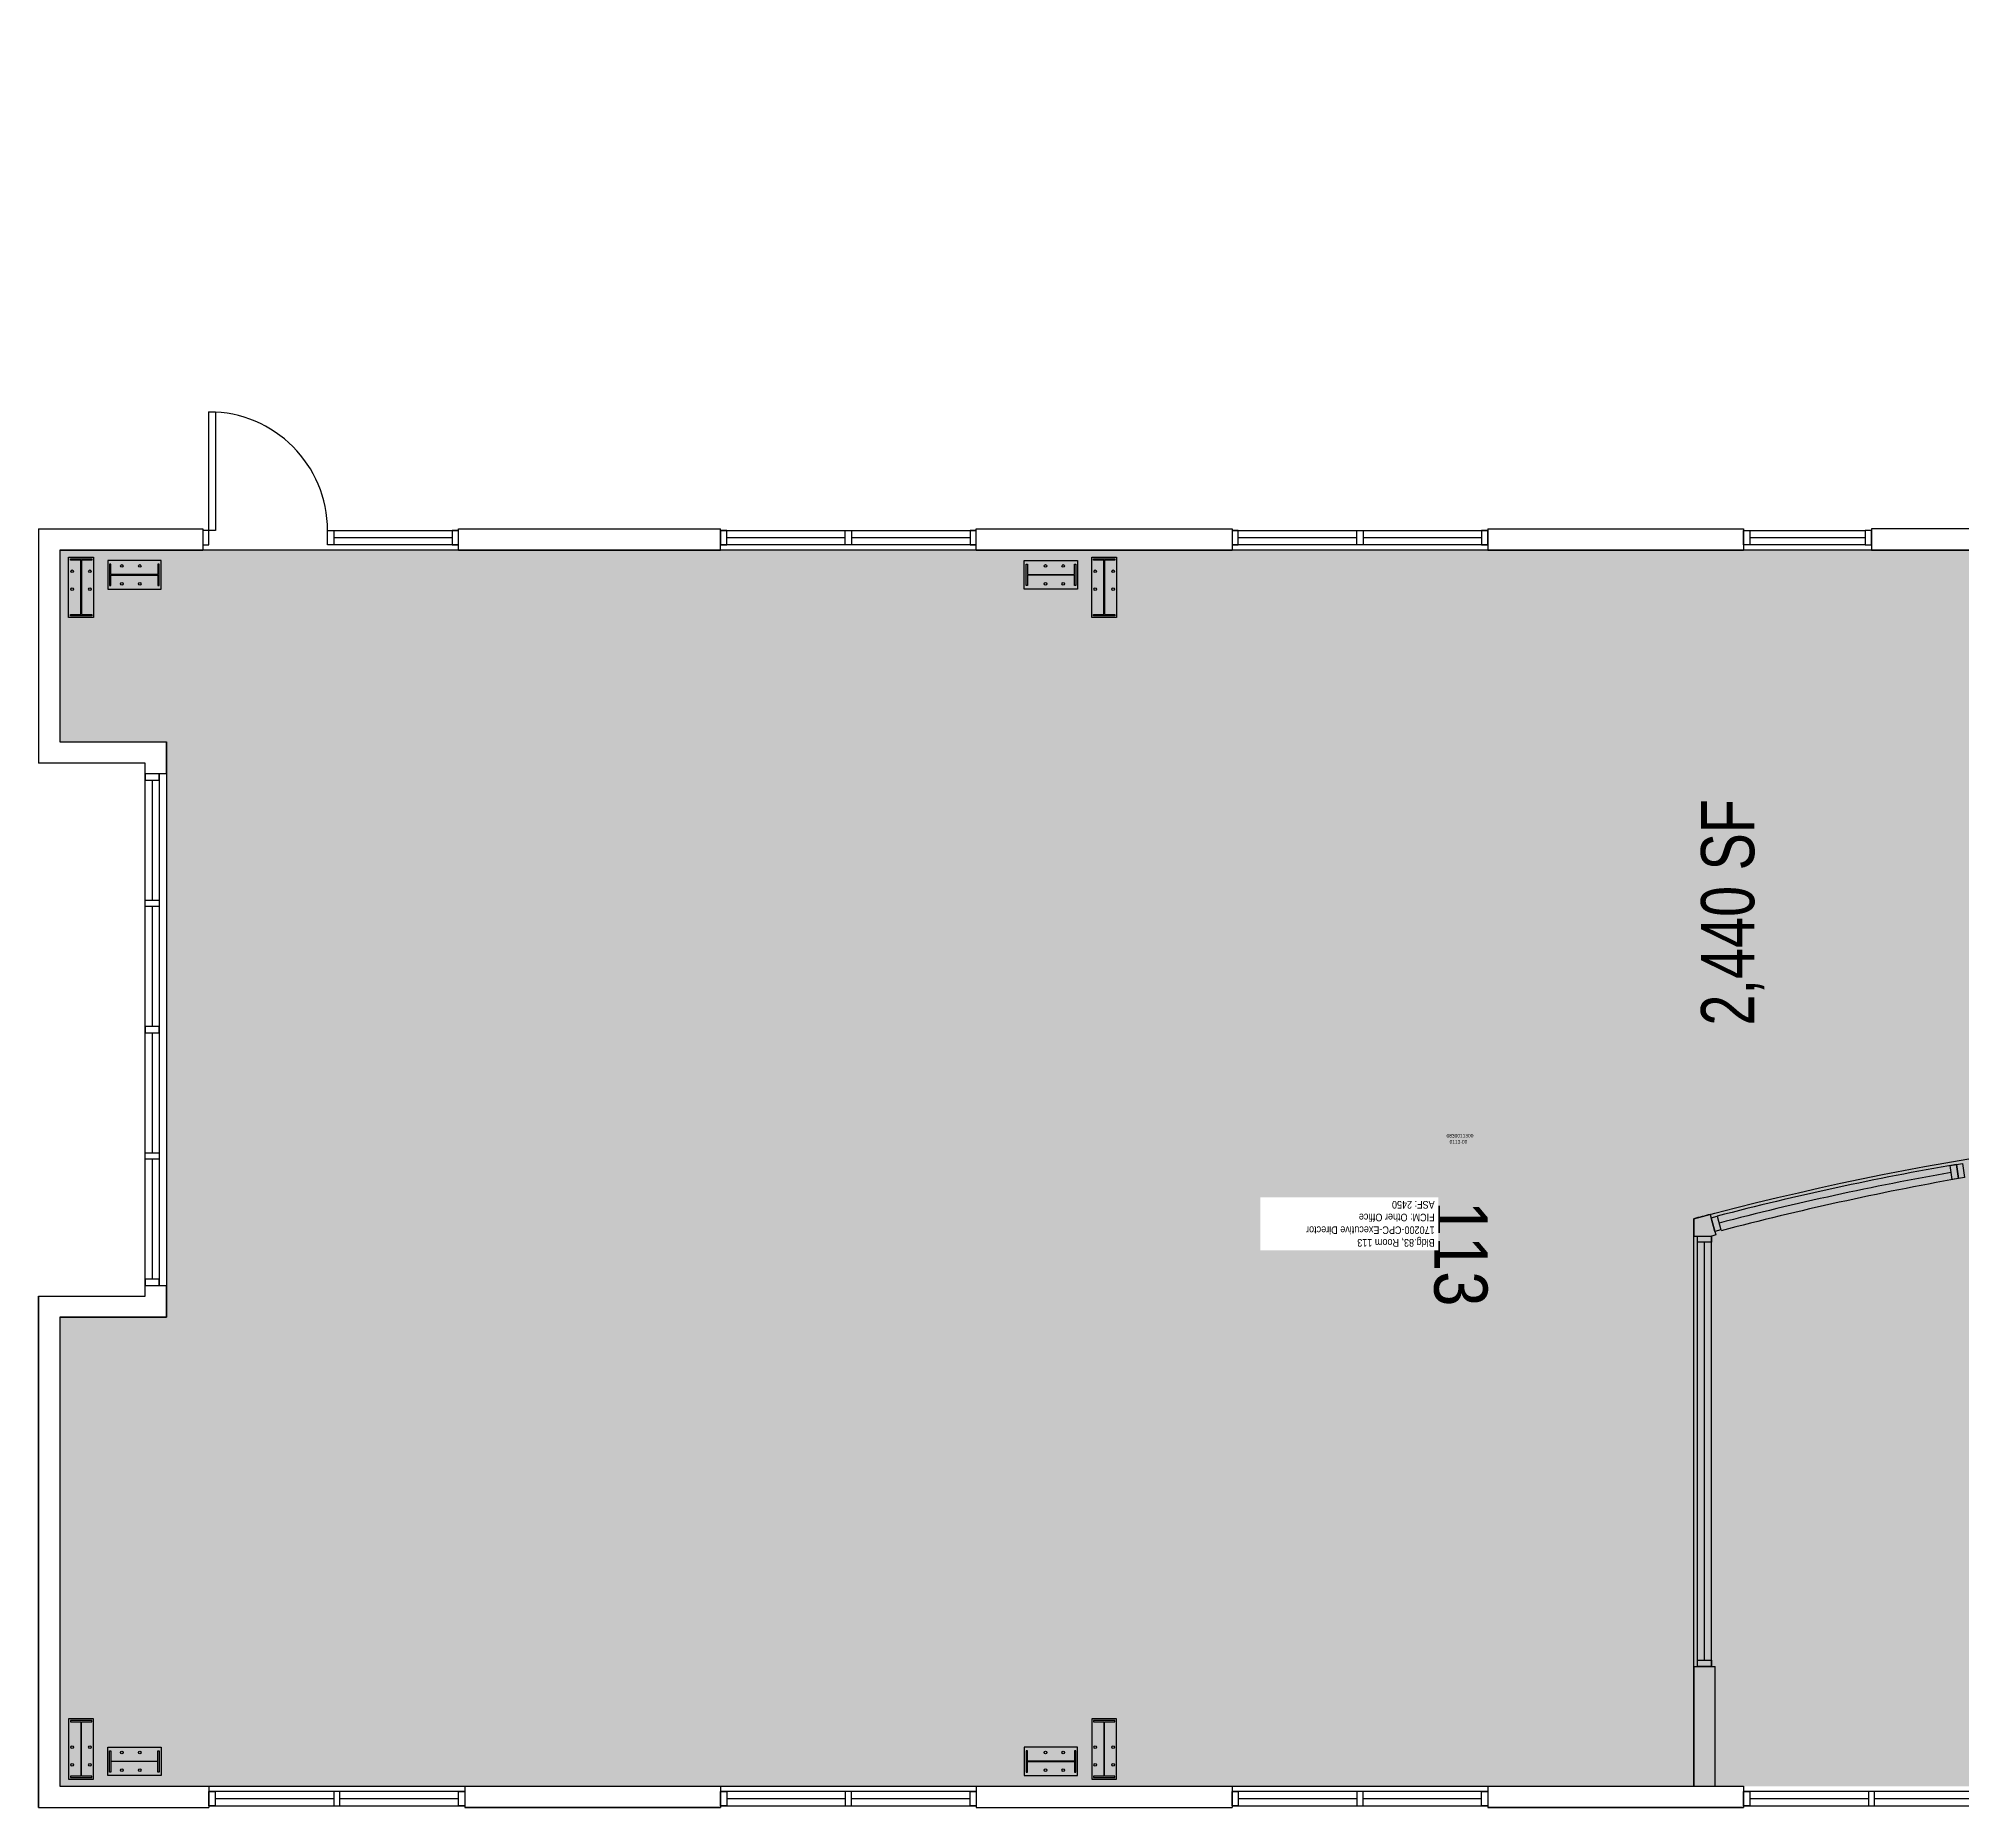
# Model space of a CAD drawing. Header units: inches. Extents: x 69173377 to 69175838, y 27696061 to 27697676.
# Drawn here: x 69173764 to 69174305, y 27696061 to 27696559 of the extents above; entities that cross this region are included whole.
import ezdxf
from ezdxf.enums import TextEntityAlignment as Align

# ---------------------------------------------------------------- set-up
doc = ezdxf.new("R2010")
doc.units = ezdxf.units.IN
doc.header["$LTSCALE"] = 0.5
doc.header["$MEASUREMENT"] = 0
for name, color, linetype in [('A-DOOR', 2, 'Continuous'), ('A-FLOR', 3, 'Continuous'), ('A-GLAZ', 1, 'Continuous'), ('A-IDEN-RNUM', 7, 'Continuous'), ('A-IDEN-SNUM', 4, 'Continuous'), ('A-IDEN-VNUM', 4, 'Continuous'), ('A-WALL', 5, 'Continuous'), ('AREA-TEXT', 3, 'Continuous'), ('Rooms-Category-Color', 7, 'Continuous'), ('Rooms-College-Color', 7, 'Continuous'), ('Rooms-Department-Color', 7, 'Continuous'), ('Rooms-Division-Color', 7, 'Continuous'), ('Rooms-Information', 7, 'Continuous')]:
    doc.layers.add(name, color=color, linetype=linetype)
doc.styles.add('CP_AREA', font='arial.ttf', dxfattribs={"height": 15})
doc.styles.add('CP_ROOMSNUMBER', font='arial.ttf', dxfattribs={"height": 1})
doc.styles.add('CP_ROOMVNUMBER', font='arial.ttf', dxfattribs={"width": 0.85, "height": 0.075})

msp = doc.modelspace()

# ---------------------------------------------------------------- hatches: boundary and pattern name
at = {"layer": 'Rooms-Category-Color', "true_color": 0xfa9ba3}
msp.add_hatch(color=241, dxfattribs=at).paths.add_polyline_path([(69174381.78, 27696532.84), (69174381.78, 27696558.84), (69174345.78, 27696558.84), (69174345.78, 27696414.84), (69174339.78, 27696414.84), (69173769.78, 27696414.84), (69173769.78, 27696360.84), (69173799.78, 27696360.84), (69173799.78, 27696198.84), (69173769.78, 27696198.84), (69173769.78, 27696066.84), (69174649.78, 27696066.84), (69174649.78, 27696206.84), (69174612.78, 27696206.84), (69174612.78, 27696237.84), (69174646.78, 27696237.84), (69174646.78, 27696210.84), (69174708.78, 27696210.84), (69174708.78, 27696391.84), (69174672.78, 27696391.84), (69174672.78, 27696400.84), (69174674.79, 27696400.84), (69174674.79, 27696532.82)])
at = {"layer": 'Rooms-College-Color', "true_color": 0xadadad}
msp.add_hatch(color=253, dxfattribs=at).paths.add_polyline_path([(69174381.78, 27696532.84), (69174381.78, 27696558.84), (69174345.78, 27696558.84), (69174345.78, 27696414.84), (69174339.78, 27696414.84), (69173769.78, 27696414.84), (69173769.78, 27696360.84), (69173799.78, 27696360.84), (69173799.78, 27696198.84), (69173769.78, 27696198.84), (69173769.78, 27696066.84), (69174649.78, 27696066.84), (69174649.78, 27696206.84), (69174612.78, 27696206.84), (69174612.78, 27696237.84), (69174646.78, 27696237.84), (69174646.78, 27696210.84), (69174708.78, 27696210.84), (69174708.78, 27696391.84), (69174672.78, 27696391.84), (69174672.78, 27696400.84), (69174674.79, 27696400.84), (69174674.79, 27696532.82)])
at = {"layer": 'Rooms-Department-Color', "true_color": 0x80bc67}
msp.add_hatch(color=83, dxfattribs=at).paths.add_polyline_path([(69174381.78, 27696532.84), (69174381.78, 27696558.84), (69174345.78, 27696558.84), (69174345.78, 27696414.84), (69174339.78, 27696414.84), (69173769.78, 27696414.84), (69173769.78, 27696360.84), (69173799.78, 27696360.84), (69173799.78, 27696198.84), (69173769.78, 27696198.84), (69173769.78, 27696066.84), (69174649.78, 27696066.84), (69174649.78, 27696206.84), (69174612.78, 27696206.84), (69174612.78, 27696237.84), (69174646.78, 27696237.84), (69174646.78, 27696210.84), (69174708.78, 27696210.84), (69174708.78, 27696391.84), (69174672.78, 27696391.84), (69174672.78, 27696400.84), (69174674.79, 27696400.84), (69174674.79, 27696532.82)])
at = {"layer": 'Rooms-Division-Color', "true_color": 0x80bc67}
msp.add_hatch(color=83, dxfattribs=at).paths.add_polyline_path([(69174381.78, 27696532.84), (69174381.78, 27696558.84), (69174345.78, 27696558.84), (69174345.78, 27696414.84), (69174339.78, 27696414.84), (69173769.78, 27696414.84), (69173769.78, 27696360.84), (69173799.78, 27696360.84), (69173799.78, 27696198.84), (69173769.78, 27696198.84), (69173769.78, 27696066.84), (69174649.78, 27696066.84), (69174649.78, 27696206.84), (69174612.78, 27696206.84), (69174612.78, 27696237.84), (69174646.78, 27696237.84), (69174646.78, 27696210.84), (69174708.78, 27696210.84), (69174708.78, 27696391.84), (69174672.78, 27696391.84), (69174672.78, 27696400.84), (69174674.79, 27696400.84), (69174674.79, 27696532.82)])

# ---------------------------------------------------------------- linework, layer by layer
msp.add_lwpolyline([(69174612.78, 27696237.84), (69174646.78, 27696237.84), (69174646.78, 27696210.84), (69174708.78, 27696210.84), (69174708.78, 27696391.84), (69174672.78, 27696391.84), (69174672.78, 27696400.84), (69174674.79, 27696400.84), (69174674.79, 27696532.82), (69174487.05, 27696532.84), (69174487.05, 27696399.62), (69174339.78, 27696354.59), (69174339.78, 27696414.84), (69173769.78, 27696414.84), (69173769.78, 27696360.84), (69173799.78, 27696360.84), (69173799.78, 27696198.84), (69173769.78, 27696198.84), (69173769.78, 27696066.84), (69174229.78, 27696066.84), (69174229.78, 27696226.59, -0.117281)], format="xyb", close=True)
at = {"layer": 'A-DOOR'}
msp.add_lwpolyline([(69173811.78, 27696420.34), (69173811.78, 27696453.72), (69173813.64, 27696453.72), (69173813.64, 27696420.34)], close=True, dxfattribs=at)
msp.add_arc((69173811.78, 27696420.34), 33.38, 0, 90, dxfattribs=at)
at = {"layer": 'A-FLOR'}
for points in [[(69173772.28, 27696412.84), (69173779.28, 27696412.84), (69173779.28, 27696395.84), (69173772.28, 27696395.84)], [(69173775.69, 27696396.72), (69173775.69, 27696411.97), (69173772.78, 27696411.97), (69173772.78, 27696412.34), (69173778.78, 27696412.34), (69173778.78, 27696411.97), (69173775.88, 27696411.97), (69173775.88, 27696396.72), (69173778.78, 27696396.72), (69173778.78, 27696396.34), (69173772.78, 27696396.34), (69173772.78, 27696396.72)], [(69173783.28, 27696411.84), (69173783.28, 27696403.84), (69173798.28, 27696403.84), (69173798.28, 27696411.84)], [(69174056.28, 27696411.84), (69174056.28, 27696403.84), (69174041.28, 27696403.84), (69174041.28, 27696411.84)], [(69174060.28, 27696412.84), (69174067.28, 27696412.84), (69174067.28, 27696395.84), (69174060.28, 27696395.84)], [(69174063.69, 27696396.72), (69174063.69, 27696411.97), (69174060.78, 27696411.97), (69174060.78, 27696412.34), (69174066.78, 27696412.34), (69174066.78, 27696411.97), (69174063.88, 27696411.97), (69174063.88, 27696396.72), (69174066.78, 27696396.72), (69174066.78, 27696396.34), (69174060.78, 27696396.34), (69174060.78, 27696396.72)], [(69173784.16, 27696407.76), (69173797.41, 27696407.76), (69173797.41, 27696404.84), (69173797.78, 27696404.84), (69173797.78, 27696410.84), (69173797.41, 27696410.84), (69173797.41, 27696407.92), (69173784.16, 27696407.92), (69173784.16, 27696410.84), (69173783.78, 27696410.84), (69173783.78, 27696404.84), (69173784.16, 27696404.84)], [(69174055.41, 27696407.76), (69174042.16, 27696407.76), (69174042.16, 27696404.84), (69174041.78, 27696404.84), (69174041.78, 27696410.84), (69174042.16, 27696410.84), (69174042.16, 27696407.92), (69174055.41, 27696407.92), (69174055.41, 27696410.84), (69174055.78, 27696410.84), (69174055.78, 27696404.84), (69174055.41, 27696404.84)], [(69173772.28, 27696068.84), (69173779.28, 27696068.84), (69173779.28, 27696085.84), (69173772.28, 27696085.84)], [(69173775.69, 27696084.97), (69173775.69, 27696069.72), (69173772.78, 27696069.72), (69173772.78, 27696069.34), (69173778.78, 27696069.34), (69173778.78, 27696069.72), (69173775.88, 27696069.72), (69173775.88, 27696084.97), (69173778.78, 27696084.97), (69173778.78, 27696085.34), (69173772.78, 27696085.34), (69173772.78, 27696084.97)], [(69174060.28, 27696068.84), (69174067.28, 27696068.84), (69174067.28, 27696085.84), (69174060.28, 27696085.84)], [(69174063.69, 27696084.97), (69174063.69, 27696069.72), (69174060.78, 27696069.72), (69174060.78, 27696069.34), (69174066.78, 27696069.34), (69174066.78, 27696069.72), (69174063.88, 27696069.72), (69174063.88, 27696084.97), (69174066.78, 27696084.97), (69174066.78, 27696085.34), (69174060.78, 27696085.34), (69174060.78, 27696084.97)], [(69173783.28, 27696069.84), (69173783.28, 27696077.84), (69173798.28, 27696077.84), (69173798.28, 27696069.84)], [(69173784.16, 27696073.92), (69173797.41, 27696073.92), (69173797.41, 27696076.84), (69173797.78, 27696076.84), (69173797.78, 27696070.84), (69173797.41, 27696070.84), (69173797.41, 27696073.76), (69173784.16, 27696073.76), (69173784.16, 27696070.84), (69173783.78, 27696070.84), (69173783.78, 27696076.84), (69173784.16, 27696076.84)], [(69174056.28, 27696069.84), (69174056.28, 27696077.84), (69174041.28, 27696077.84), (69174041.28, 27696069.84)], [(69174055.41, 27696073.92), (69174042.16, 27696073.92), (69174042.16, 27696076.84), (69174041.78, 27696076.84), (69174041.78, 27696070.84), (69174042.16, 27696070.84), (69174042.16, 27696073.76), (69174055.41, 27696073.76), (69174055.41, 27696070.84), (69174055.78, 27696070.84), (69174055.78, 27696076.84), (69174055.41, 27696076.84)]]:
    msp.add_lwpolyline(points, close=True, dxfattribs=at)
for centre in [(69173773.28, 27696408.84), (69173778.28, 27696408.84), (69173787.28, 27696410.34), (69173792.28, 27696410.34), (69174047.28, 27696410.34), (69174052.28, 27696410.34), (69174061.28, 27696408.84), (69174066.28, 27696408.84), (69173773.28, 27696403.84), (69173778.28, 27696403.84), (69173787.28, 27696405.34), (69173792.28, 27696405.34), (69174047.28, 27696405.34), (69174052.28, 27696405.34), (69174061.28, 27696403.84), (69174066.28, 27696403.84), (69173773.28, 27696077.84), (69173778.28, 27696077.84), (69173787.28, 27696076.34), (69173792.28, 27696076.34), (69174047.28, 27696076.34), (69174052.28, 27696076.34), (69174061.28, 27696077.84), (69174066.28, 27696077.84), (69173773.28, 27696072.84), (69173778.28, 27696072.84), (69173787.28, 27696071.34), (69173792.28, 27696071.34), (69174047.28, 27696071.34), (69174052.28, 27696071.34), (69174061.28, 27696072.84), (69174066.28, 27696072.84)]:
    msp.add_circle(centre, 0.375, dxfattribs=at)
at = {"layer": 'A-GLAZ'}
for p, q in [((69173845.16, 27696420.34), (69173882.03, 27696420.34)), ((69173846.91, 27696418.34), (69173880.28, 27696418.34)), ((69173955.78, 27696420.34), (69174027.78, 27696420.34)), ((69173957.53, 27696418.34), (69173990.91, 27696418.34)), ((69173992.66, 27696418.34), (69174026.03, 27696418.34)), ((69174099.78, 27696420.34), (69174171.78, 27696420.34)), ((69174101.53, 27696418.34), (69174134.91, 27696418.34)), ((69174136.66, 27696418.34), (69174170.03, 27696418.34)), ((69174245.53, 27696420.34), (69174278.03, 27696420.34)), ((69174245.53, 27696418.34), (69174278.03, 27696418.34)), ((69173882.03, 27696416.34), (69173845.16, 27696416.34)), ((69174027.78, 27696416.34), (69173955.78, 27696416.34)), ((69174171.78, 27696416.34), (69174099.78, 27696416.34)), ((69174278.03, 27696416.34), (69174245.53, 27696416.34)), ((69173793.78, 27696207.84), (69173793.78, 27696351.84)), ((69173795.78, 27696350.09), (69173795.78, 27696316.28)), ((69173797.78, 27696351.84), (69173797.78, 27696207.84)), ((69173795.78, 27696314.53), (69173795.78, 27696280.72)), ((69173795.78, 27696278.97), (69173795.78, 27696245.15)), ((69173795.78, 27696243.4), (69173795.78, 27696209.59)), ((69174230.78, 27696100.59), (69174230.78, 27696221.72)), ((69174232.78, 27696102.34), (69174232.78, 27696219.97)), ((69174234.78, 27696100.59), (69174234.78, 27696221.72)), ((69173883.78, 27696065.34), (69173811.78, 27696065.34)), ((69174027.78, 27696065.34), (69173955.78, 27696065.34)), ((69174171.78, 27696065.34), (69174099.78, 27696065.34)), ((69174315.78, 27696065.34), (69174243.78, 27696065.34)), ((69173811.78, 27696061.34), (69173883.78, 27696061.34)), ((69173813.53, 27696063.34), (69173846.91, 27696063.34)), ((69173848.66, 27696063.34), (69173882.03, 27696063.34)), ((69173955.78, 27696061.34), (69174027.78, 27696061.34)), ((69173957.53, 27696063.34), (69173990.91, 27696063.34)), ((69173992.66, 27696063.34), (69174026.03, 27696063.34)), ((69174099.78, 27696061.34), (69174171.78, 27696061.34)), ((69174101.53, 27696063.34), (69174134.91, 27696063.34)), ((69174136.66, 27696063.34), (69174170.03, 27696063.34)), ((69174243.78, 27696061.34), (69174315.78, 27696061.34)), ((69174245.53, 27696063.34), (69174278.91, 27696063.34)), ((69174280.66, 27696063.34), (69174314.03, 27696063.34))]:
    msp.add_line(p, q, dxfattribs=at)
for centre, radius, start, end in [((69174446.14, 27695421.33), 832.83, 99.84986, 104.58968), ((69174444.93, 27695427.07), 824.97, 99.96002, 104.60828), ((69174459.4, 27695374.11), 877.63, 100.18186, 104.65044)]:
    msp.add_arc(centre, radius, start, end, dxfattribs=at)
at = {"layer": 'A-WALL'}
for p, q in [((69173763.78, 27696420.84), (69173763.78, 27696354.84)), ((69173763.78, 27696420.84), (69173810.03, 27696420.84)), ((69173810.03, 27696420.84), (69173810.03, 27696414.84)), ((69173882.03, 27696420.84), (69173955.78, 27696420.84)), ((69173882.03, 27696420.84), (69173955.78, 27696420.84)), ((69173882.03, 27696414.84), (69173882.03, 27696420.84)), ((69173955.78, 27696414.84), (69173955.78, 27696420.84)), ((69174027.78, 27696414.84), (69174027.78, 27696420.84)), ((69174027.78, 27696420.84), (69174099.78, 27696420.84)), ((69174099.78, 27696420.84), (69174099.78, 27696414.84)), ((69174171.78, 27696420.84), (69174243.78, 27696420.84)), ((69174171.78, 27696420.84), (69174243.78, 27696420.84)), ((69174171.78, 27696420.84), (69174171.78, 27696414.84)), ((69174243.78, 27696420.84), (69174243.78, 27696414.84)), ((69174339.78, 27696420.84), (69174279.78, 27696420.84)), ((69174279.78, 27696420.84), (69174279.78, 27696414.84)), ((69173769.78, 27696414.84), (69173810.03, 27696414.84)), ((69173769.78, 27696414.84), (69173769.78, 27696360.84)), ((69173882.03, 27696414.84), (69173955.78, 27696414.84)), ((69174027.78, 27696414.84), (69174099.78, 27696414.84)), ((69174171.78, 27696414.84), (69174243.78, 27696414.84)), ((69174171.78, 27696414.84), (69174243.78, 27696414.84)), ((69174171.78, 27696414.84), (69174243.78, 27696414.84)), ((69174171.78, 27696414.84), (69174243.78, 27696414.84)), ((69174279.78, 27696414.84), (69174345.78, 27696414.84)), ((69173769.78, 27696360.84), (69173799.78, 27696360.84)), ((69173799.78, 27696351.84), (69173799.78, 27696360.84)), ((69173793.78, 27696354.84), (69173763.78, 27696354.84)), ((69173793.78, 27696351.84), (69173793.78, 27696354.84)), ((69173799.78, 27696351.84), (69173793.78, 27696351.84)), ((69174234.41, 27696227.82), (69174235.93, 27696222.02)), ((69174229.78, 27696226.59), (69174229.78, 27696221.72)), ((69174229.78, 27696221.72), (69174234.78, 27696221.72)), ((69173793.78, 27696207.84), (69173799.78, 27696207.84)), ((69173793.78, 27696204.84), (69173793.78, 27696207.84)), ((69173799.78, 27696198.84), (69173799.78, 27696207.84)), ((69173763.78, 27696204.84), (69173793.78, 27696204.84)), ((69173763.78, 27696060.84), (69173763.78, 27696204.84)), ((69173763.78, 27696204.84), (69173763.78, 27696060.84)), ((69173799.78, 27696204.84), (69173799.78, 27696198.84)), ((69173769.78, 27696198.84), (69173799.78, 27696198.84)), ((69173769.78, 27696198.84), (69173769.78, 27696066.84)), ((69174229.78, 27696100.59), (69174229.78, 27696066.84)), ((69174229.78, 27696100.59), (69174235.78, 27696100.59)), ((69174235.78, 27696066.84), (69174235.78, 27696100.59)), ((69173769.78, 27696066.84), (69173811.78, 27696066.84)), ((69173771.69, 27696066.84), (69173805.59, 27696066.84)), ((69173811.78, 27696066.84), (69173811.78, 27696060.84)), ((69173883.78, 27696066.84), (69173955.78, 27696066.84)), ((69173883.78, 27696066.84), (69173883.78, 27696060.84)), ((69173955.78, 27696066.84), (69173955.78, 27696060.84)), ((69174027.78, 27696066.84), (69174099.78, 27696066.84)), ((69174027.78, 27696066.84), (69174027.78, 27696060.84)), ((69174099.78, 27696066.84), (69174099.78, 27696060.84)), ((69174171.78, 27696066.84), (69174243.78, 27696066.84)), ((69174171.78, 27696066.84), (69174243.78, 27696066.84)), ((69174171.78, 27696066.84), (69174171.78, 27696060.84)), ((69174243.78, 27696066.84), (69174243.78, 27696060.84)), ((69173763.78, 27696060.84), (69173811.78, 27696060.84)), ((69173765.73, 27696060.84), (69173811.78, 27696060.84)), ((69173883.78, 27696060.84), (69173955.78, 27696060.84)), ((69173883.78, 27696060.84), (69173955.78, 27696060.84)), ((69174027.78, 27696060.84), (69174099.78, 27696060.84)), ((69174027.78, 27696060.84), (69174099.78, 27696060.84)), ((69174027.78, 27696060.84), (69174099.78, 27696060.84)), ((69174171.78, 27696060.84), (69174243.78, 27696060.84)), ((69174171.78, 27696060.84), (69174243.78, 27696060.84)), ((69174171.78, 27696060.84), (69174243.78, 27696060.84)), ((69174171.78, 27696060.84), (69174243.78, 27696060.84))]:
    msp.add_line(p, q, dxfattribs=at)
for points in [[(69173811.78, 27696420.34), (69173810.03, 27696420.34), (69173810.03, 27696416.34), (69173811.78, 27696416.34)], [(69173845.16, 27696420.34), (69173846.91, 27696420.34), (69173846.91, 27696416.34), (69173845.16, 27696416.34)], [(69173882.03, 27696420.34), (69173880.28, 27696420.34), (69173880.28, 27696416.34), (69173882.03, 27696416.34)], [(69173957.53, 27696420.34), (69173955.78, 27696420.34), (69173955.78, 27696416.34), (69173957.53, 27696416.34)], [(69173990.91, 27696420.34), (69173992.66, 27696420.34), (69173992.66, 27696416.34), (69173990.91, 27696416.34)], [(69174027.78, 27696420.34), (69174026.03, 27696420.34), (69174026.03, 27696416.34), (69174027.78, 27696416.34)], [(69174101.53, 27696420.34), (69174099.78, 27696420.34), (69174099.78, 27696416.34), (69174101.53, 27696416.34)], [(69174134.91, 27696420.34), (69174136.66, 27696420.34), (69174136.66, 27696416.34), (69174134.91, 27696416.34)], [(69174171.78, 27696420.34), (69174170.03, 27696420.34), (69174170.03, 27696416.34), (69174171.78, 27696416.34)], [(69174243.78, 27696420.34), (69174245.53, 27696420.34), (69174245.53, 27696416.34), (69174243.78, 27696416.34)], [(69174279.78, 27696420.34), (69174278.03, 27696420.34), (69174278.03, 27696416.34), (69174279.78, 27696416.34)], [(69173797.78, 27696350.09), (69173797.78, 27696351.84), (69173793.78, 27696351.84), (69173793.78, 27696350.09)], [(69173797.78, 27696316.28), (69173797.78, 27696314.53), (69173793.78, 27696314.53), (69173793.78, 27696316.28)], [(69173797.78, 27696278.97), (69173797.78, 27696280.72), (69173793.78, 27696280.72), (69173793.78, 27696278.97)], [(69173797.78, 27696245.15), (69173797.78, 27696243.4), (69173793.78, 27696243.4), (69173793.78, 27696245.15)], [(69174304.26, 27696237.92), (69174302.53, 27696237.66), (69174301.94, 27696241.62), (69174303.67, 27696241.88)], [(69174303.67, 27696241.88), (69174305.4, 27696242.14), (69174305.99, 27696238.18), (69174304.26, 27696237.92)], [(69174237.37, 27696223.43), (69174235.68, 27696222.99), (69174234.66, 27696226.86), (69174236.35, 27696227.3)], [(69174234.78, 27696221.72), (69174234.78, 27696219.97), (69174230.78, 27696219.97), (69174230.78, 27696221.72)], [(69173797.78, 27696207.84), (69173797.78, 27696209.59), (69173793.78, 27696209.59), (69173793.78, 27696207.84)], [(69174234.78, 27696102.34), (69174234.78, 27696100.59), (69174230.78, 27696100.59), (69174230.78, 27696102.34)], [(69173813.53, 27696061.34), (69173811.78, 27696061.34), (69173811.78, 27696065.34), (69173813.53, 27696065.34)], [(69173846.91, 27696061.34), (69173848.66, 27696061.34), (69173848.66, 27696065.34), (69173846.91, 27696065.34)], [(69173883.78, 27696061.34), (69173882.03, 27696061.34), (69173882.03, 27696065.34), (69173883.78, 27696065.34)], [(69173957.53, 27696061.34), (69173955.78, 27696061.34), (69173955.78, 27696065.34), (69173957.53, 27696065.34)], [(69173990.91, 27696061.34), (69173992.66, 27696061.34), (69173992.66, 27696065.34), (69173990.91, 27696065.34)], [(69174027.78, 27696061.34), (69174026.03, 27696061.34), (69174026.03, 27696065.34), (69174027.78, 27696065.34)], [(69174101.53, 27696061.34), (69174099.78, 27696061.34), (69174099.78, 27696065.34), (69174101.53, 27696065.34)], [(69174134.91, 27696061.34), (69174136.66, 27696061.34), (69174136.66, 27696065.34), (69174134.91, 27696065.34)], [(69174171.78, 27696061.34), (69174170.03, 27696061.34), (69174170.03, 27696065.34), (69174171.78, 27696065.34)], [(69174245.53, 27696061.34), (69174243.78, 27696061.34), (69174243.78, 27696065.34), (69174245.53, 27696065.34)], [(69174278.91, 27696061.34), (69174280.66, 27696061.34), (69174280.66, 27696065.34), (69174278.91, 27696065.34)]]:
    msp.add_lwpolyline(points, close=True, dxfattribs=at)
for points in [[(69173955.78, 27696060.84), (69173883.78, 27696060.84)], [(69174243.78, 27696060.84), (69174171.78, 27696060.84)]]:
    msp.add_lwpolyline(points, dxfattribs=at)
for centre, radius, start, end in [((69174444.93, 27695427.03), 828, 104.72965, 105.06082), ((69174444.93, 27695427.01), 822.02, 104.72919, 104.81211)]:
    msp.add_arc(centre, radius, start, end, dxfattribs=at)

# ---------------------------------------------------------------- texts
at = {"layer": 'A-IDEN-RNUM', "style": 'CP_ROOMSNUMBER', "width": 0.85}
msp.add_text('0113-00', height=1, rotation=0.196, dxfattribs=at).set_placement((69174161.02, 27696247.74))
at = {"layer": 'A-IDEN-SNUM', "style": 'CP_ROOMSNUMBER', "width": 0.85}
msp.add_text('0830011300', height=1, rotation=0.196, dxfattribs=at).set_placement((69174160.16, 27696249.45))
at = {"layer": 'A-IDEN-VNUM', "style": 'CP_ROOMVNUMBER', "width": 0.85}
msp.add_text('113', height=15, rotation=270, dxfattribs=at).set_placement((69174164.2, 27696216.76), align=Align.MIDDLE)
at = {"layer": 'AREA-TEXT', "style": 'CP_AREA', "width": 0.75}
msp.add_text('2,440 SF', height=15, rotation=90, dxfattribs=at).set_placement((69174239.28, 27696312.84), align=Align.MIDDLE_CENTER)

# ---------------------------------------------------------------- next in the draw order: texts
at = {"layer": 'Rooms-Information', "insert": (69174156.81, 27696231.62), "char_height": 2.1429, "width": 48, "attachment_point": 7, "rotation": 180, "style": 'CP_ROOMVNUMBER', "bg_fill": 3, "box_fill_scale": 1.5, "bg_fill_color": 256, "bg_fill_true_color": 13158600, "bg_fill_transparency": 0}
msp.add_mtext('Bldg.83, Room 113^M^J170200-CPC-Executive Director^M^JFICM: Other Office^M^JASF: 2450', dxfattribs=at)

doc.saveas('drawing.dxf')
